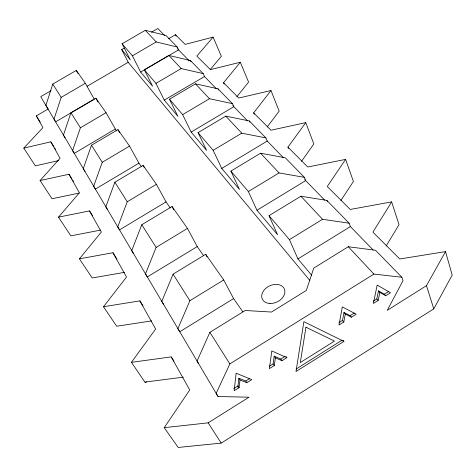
<?xml version="1.0" encoding="UTF-8"?>
<svg xmlns="http://www.w3.org/2000/svg" width="476" height="476" viewBox="0 0 476 476"><rect width="100%" height="100%" fill="white"/><g stroke="black" fill="none" stroke-linecap="round" stroke-linejoin="round"><path stroke-width="0.71" d="M239.089 387.613L238.006 385.881L238.892 378.224L245.771 381.02L246.865 382.734L251.792 379.652L236.126 373.22L234.15 390.707L239.089 387.613L239.981 379.943L238.892 378.224M286.873 357.666L271.808 350.925L269.368 368.638L274.265 365.568L273.111 363.896L274.2 356.137L280.816 359.071L281.988 360.731L286.873 357.666L286.082 356.566M274.265 365.568L275.36 357.803L274.2 356.137M338.9 322.686L342.512 320.425L343.987 312.476L350.098 315.671L351.413 317.224L356.221 314.208L342.327 306.865L338.983 325.013L343.809 321.99L345.302 314.029L343.987 312.476M373.226 301.183L376.813 298.94L378.479 290.895L384.34 294.222L385.727 295.721L390.498 292.728L377.176 285.088L373.392 303.45L378.182 300.451L379.866 292.401L378.479 290.895M85.341 83.27L61.178 97.36L54.002 119.161L55.633 121.85L94.272 99.228L85.341 83.27L76.291 70.406L52.771 84.079L45.874 105.416L47.481 108.064M116.406 130.876L106.053 112.705L95.849 98.199L70.936 112.782L63.433 135.113L65.093 137.85M106.053 112.705L80.42 127.764L72.59 150.606L74.274 153.379L115.156 129.085M141.443 166.725L138.95 163.161L129.543 146.096L117.947 129.609L91.475 145.234L83.258 168.647L84.972 171.467M129.543 146.096L102.257 162.268L93.659 186.235L95.396 189.091L138.95 163.161M170.289 208L166.035 201.913L156.42 184.289L143.121 165.386L114.877 182.213L105.821 206.804L107.582 209.708M156.42 184.289L127.247 201.759L117.727 226.945L119.518 229.884L166.035 201.913M203.615 255.689L197.242 246.568L187.461 228.415L172.056 206.519L141.794 224.743L131.721 250.614L133.536 253.595M187.461 228.415L156.128 247.389L145.495 273.908L147.334 276.925L197.242 246.568M242.855 311.845L233.591 298.583L223.726 279.953L205.68 254.303L173.08 274.176L161.769 301.439L163.631 304.485M223.726 279.953L189.882 300.725L177.881 328.69L179.761 331.766L233.591 298.583M386.173 245.961L399.031 224.696L391.659 201.895L372.91 232.115L399.78 258.986L445.524 251.608L426.472 285.671L387.238 310.328L403.011 280.703L401.833 277.228L375.546 250.281L348.289 246.735L313.767 268.089L306.336 290.42L271.487 312.048L245.211 310.489L209.886 332.337L197.046 361.1L198.563 363.581M401.833 277.228L373.934 274.081L229.86 363.896L216.152 393.414L218.05 396.52L248.99 397.198L208.161 422.855L164.238 427.662L178.167 447.458L221.209 443.108L433.773 308.847L452.2 275.086L445.524 251.608M340.887 200.461L353.412 181.457L345.6 159.389L307.788 166.999L287.932 147.143L305.765 122.629L313.833 143.954L301.582 161.233M164.238 427.662L189.74 389.945L171.229 356.881L131.418 362.337L145.317 382.686L146.626 381.877M345.6 159.389L327.274 186.485L350.241 209.452L391.659 201.895M131.418 362.337L155.646 329.035L139.879 300.868L103.482 306.74L116.685 326.238L151.749 320.889M267.209 126.955L279.18 111.11L270.975 90.523L238.803 98.02L223.536 82.759L240.326 62.243L248.579 82.104L236.762 96.902M103.482 306.74L126.521 277.008L112.931 252.732L79.421 258.843L92.207 277.972L124.492 272.367M254.238 114.246L253.654 112.877L270.975 90.523M79.421 258.843L101.352 232.05L89.518 210.91L58.477 217.157L70.841 235.846L100.722 230.092M210.154 69.674L221.358 56.311L213.123 37.134L185.158 44.381L175.471 34.694L168.546 38.74M58.477 217.157L79.391 192.816L68.99 174.24L40.085 180.541L52.033 198.76L79.141 193.083M213.123 37.134L196.85 56.073L210.398 69.621L240.326 62.243M40.085 180.541L60.053 158.276L50.843 141.824L23.8 148.125L35.343 165.856L58.453 160.662M23.8 148.125L42.905 127.633L36.331 115.894L48.302 108.909M296.084 369.073L342.018 340.203M343.922 341.387L296.007 371.518L303.89 321.675L343.922 341.387L343.071 340.334M233.71 388.577L238.006 385.881M245.771 381.02L249.454 378.712M269.446 366.193L273.111 363.896M280.816 359.071L285.082 356.393M350.098 315.671L354.299 313.041M384.34 294.222L388.505 291.61M350.39 226.588L349.128 223.208L326.881 200.408L300.921 196.237L269.005 215.693L289.444 239.624L297.94 258.914L350.39 226.588L373.148 249.989M289.444 239.624L322.555 219.299L349.128 223.208M230.896 171.092L248.359 191.53L256.963 210.243L305.687 180.606L304.378 177.34L285.308 157.794L260.574 153.218L230.896 171.092L239.505 189.507L221.751 168.415L213.153 150.321L198.058 132.655L225.791 116.132L249.382 120.969L265.911 137.909L267.238 141.063L283.565 157.859M248.359 191.53L279.067 172.937L304.378 177.34M221.751 168.415L267.238 141.063M213.153 150.321L241.784 133.179L265.911 137.909M169.474 99.192L182.647 114.615L191.162 132.084L233.817 106.695L232.484 103.649L218.026 88.828L195.499 83.835L169.474 99.192L177.929 116.37L164.28 100.103L155.961 83.377L144.359 69.799L168.873 55.448L190.418 60.529L203.175 73.607L204.501 76.541L216.282 88.655M182.647 114.615L209.458 98.722L232.484 103.649M155.961 83.377L181.172 68.562L203.175 73.607M122.124 43.774L132.417 55.817L140.64 72.084L178.577 49.879L177.262 47.053L165.922 35.426L145.293 30.309L122.124 43.774L130.269 59.762L121.689 49.569L124.224 48.094M164.28 100.103L204.501 76.541M132.417 55.817L156.205 41.942L177.262 47.053M87.12 86.257L128.199 62.285L309.793 280.394M50.884 90.755L40.74 96.664L218.05 396.52M151.493 32.231L157.83 28.542L164.755 35.658M305.765 122.629L270.993 130.21L253.654 112.877M145.013 382.085L183.367 377.153M239.981 379.943L246.865 382.734M275.36 357.803L281.988 360.731M345.302 314.029L351.413 317.224M379.866 292.401L385.727 295.721M177.542 48.814L189.204 60.809M232.788 105.63L247.645 120.91M304.658 179.547L324.59 200.051M145.293 30.309L156.205 41.942M168.873 55.448L181.172 68.562M195.499 83.835L209.458 98.722M225.791 116.132L241.784 133.179M260.574 153.218L279.067 172.937M300.921 196.237L322.555 219.299M348.289 246.735L373.934 274.081M376.813 298.94L378.182 300.451M140.64 72.084L152.606 86.239L144.359 69.799M191.162 132.084L206.626 150.452L198.058 132.655M256.963 210.243L277.567 234.716L269.005 215.693M297.94 258.914L311.703 275.259M342.512 320.425L343.809 321.99M208.161 422.855L221.209 443.108M171.229 356.881L173.96 361.159M52.771 84.079L61.178 97.36M70.936 112.782L80.42 127.764M91.475 145.234L102.257 162.268M114.877 182.213L127.247 201.759M141.794 224.743L156.128 247.389M173.08 274.176L189.882 300.725M209.886 332.337L229.86 363.896M139.879 300.868L143.026 305.848M112.931 252.732L116.894 259.021M89.518 210.91L92.6 215.824M237.488 386.209L238.565 387.94M68.99 174.24L72.078 179.184M72.852 180.422L73.619 181.654M36.331 115.894L40.228 122.171M50.843 141.824L53.943 146.798M54.716 148.042L55.49 149.285M76.291 70.406L78.052 73.548M95.849 98.199L98.002 102.066M117.947 129.609L119.732 132.84M143.121 165.386L144.174 167.314M172.056 206.519L173.794 209.72M205.68 254.303L207.036 256.844M121.689 49.569L128.199 62.285M175.471 34.694L176.084 36.027M190.418 60.529L190.947 61.684M218.026 88.828L218.555 90.023M223.536 82.759L224.113 84.079M249.382 120.969L249.918 122.213M287.932 147.143L288.486 148.518M326.881 200.408L327.399 201.735M426.472 285.671L433.773 308.847M305.961 327.202L300.296 362.563L334.461 341.102L305.961 327.202M269.969 303.474A12.156 8.86 -25.3 0 0 284.594 289.545A12.156 8.86 -25.3 0 0 265.293 288.789A12.156 8.86 -25.3 0 0 269.969 303.474"/></g></svg>
